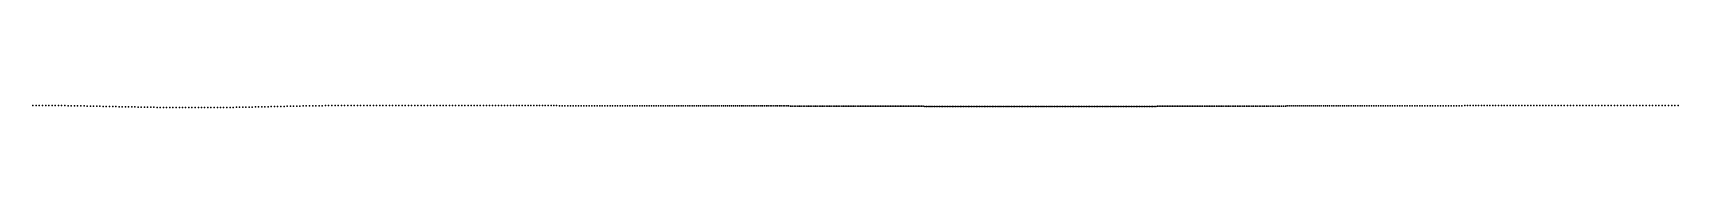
# Model space of a CAD drawing. Header units: metres. Extents: x 0 to 359, y 0 to 0.
import ezdxf

# ---------------------------------------------------------------- set-up
doc = ezdxf.new("R2010")
doc.units = ezdxf.units.M

msp = doc.modelspace()

# ---------------------------------------------------------------- linework, layer by layer
for p in [(0, 0.13), (0.7, 0.13), (1.4, 0.13), (2.1, 0.13), (2.79, 0.12), (3.49, 0.12), (4.19, 0.11), (4.89, 0.11), (5.59, 0.1), (6.28, 0.09), (6.98, 0.08), (7.68, 0.07), (8.38, 0.06), (9.07, 0.05), (9.77, 0.04), (10.47, 0.02), (11.16, 0.01), (59.01, 0.01), (59.71, 0.02), (60.41, 0.03), (61.1, 0.04), (61.8, 0.05), (62.5, 0.06), (63.2, 0.07), (63.89, 0.08), (64.59, 0.08), (65.29, 0.09), (65.99, 0.1), (66.68, 0.1), (67.38, 0.11), (68.08, 0.11), (68.78, 0.11), (69.48, 0.11), (70.17, 0.11), (70.87, 0.11), (71.57, 0.11), (72.27, 0.11), (72.97, 0.11), (73.66, 0.11), (74.36, 0.11), (75.06, 0.11), (75.76, 0.11), (76.45, 0.11), (77.15, 0.1), (77.85, 0.1), (78.54, 0.1), (79.24, 0.1), (79.93, 0.1), (80.63, 0.1), (81.32, 0.1), (82.01, 0.1), (82.71, 0.1), (83.4, 0.1), (84.09, 0.1), (84.78, 0.1), (85.47, 0.1), (86.16, 0.1), (86.85, 0.1), (87.54, 0.1), (88.22, 0.09), (88.91, 0.09), (89.59, 0.09), (90.28, 0.09), (90.96, 0.09), (91.64, 0.09), (92.32, 0.09), (93, 0.09), (93.68, 0.09), (94.35, 0.09), (95.03, 0.09), (95.7, 0.09), (96.37, 0.09), (97.04, 0.09), (97.71, 0.09), (98.38, 0.09), (99.04, 0.09), (99.71, 0.09), (100.37, 0.09), (101.03, 0.09), (101.68, 0.09), (102.34, 0.08), (102.99, 0.08), (103.64, 0.08), (104.29, 0.08), (104.94, 0.08), (105.59, 0.08), (106.23, 0.08), (106.87, 0.08), (107.51, 0.08), (108.14, 0.08), (108.78, 0.08), (109.41, 0.08), (110.04, 0.08), (110.66, 0.08), (111.29, 0.08), (111.91, 0.08), (112.53, 0.08), (113.15, 0.08), (113.76, 0.08), (114.37, 0.08), (114.98, 0.07), (115.59, 0.07), (116.19, 0.07), (116.79, 0.07), (117.39, 0.07), (117.99, 0.07), (118.58, 0.07), (119.17, 0.07), (119.76, 0.07), (120.34, 0.07), (120.92, 0.07), (121.5, 0.07), (122.08, 0.07), (122.65, 0.07), (123.22, 0.07), (123.79, 0.07), (124.36, 0.07), (124.92, 0.07), (125.48, 0.07), (126.04, 0.07), (126.59, 0.06), (127.15, 0.06), (127.7, 0.06), (128.24, 0.06), (128.79, 0.06), (129.33, 0.06), (129.87, 0.06), (130.4, 0.06), (130.94, 0.06), (131.47, 0.06), (132, 0.06), (132.52, 0.06), (133.05, 0.06), (133.57, 0.06), (134.08, 0.06), (134.6, 0.06), (135.11, 0.06), (135.62, 0.06), (136.13, 0.06), (136.64, 0.05), (137.14, 0.05), (137.64, 0.05), (138.14, 0.05), (138.64, 0.05), (139.13, 0.05), (139.62, 0.05), (140.11, 0.05), (140.6, 0.05), (141.08, 0.05), (141.57, 0.05), (142.05, 0.05), (142.52, 0.05), (143, 0.05), (143.48, 0.05), (143.95, 0.05), (144.42, 0.05), (144.89, 0.04), (145.35, 0.04), (145.82, 0.04), (146.28, 0.04), (146.74, 0.04), (147.2, 0.04), (147.65, 0.04), (148.11, 0.04), (148.56, 0.04), (149.01, 0.04), (149.46, 0.04), (149.91, 0.04), (150.35, 0.03), (150.8, 0.03), (151.24, 0.03), (151.68, 0.03), (152.12, 0.03), (152.56, 0.03), (152.99, 0.03), (153.43, 0.03), (153.86, 0.03), (154.29, 0.03), (154.72, 0.02), (155.15, 0.02), (155.57, 0.02), (156, 0.02), (156.42, 0.02), (156.85, 0.02), (157.27, 0.02), (157.69, 0.02), (158.11, 0.02), (158.53, 0.02), (158.94, 0.01), (159.36, 0.01), (159.77, 0.01), (160.18, 0.01), (160.6, 0.01), (161.01, 0.01), (161.41, 0.01), (161.82, 0.01), (162.23, 0.01), (162.64, 0.01), (163.04, 0.01), (163.44, 0.01), (163.85, 0.01), (164.25, 0.01), (164.65, 0.01), (165.05, 0.01), (165.45, 0), (165.84, 0), (166.24, 0), (166.63, 0), (167.03, 0), (271.45, 0), (271.87, 0), (272.28, 0), (272.7, 0), (273.12, 0), (273.54, 0), (273.96, 0.01), (274.38, 0.01), (274.81, 0.01), (275.23, 0.01), (275.66, 0.01), (276.09, 0.01), (276.52, 0.01), (276.95, 0.01), (277.39, 0.01), (277.82, 0.01), (278.26, 0.02), (278.7, 0.02), (279.14, 0.02), (279.58, 0.02), (280.03, 0.02), (280.48, 0.02), (280.92, 0.02), (281.37, 0.02), (281.83, 0.02), (282.28, 0.03), (282.74, 0.03), (283.2, 0.03), (283.66, 0.03), (284.12, 0.03), (284.59, 0.03), (285.05, 0.03), (285.52, 0.03), (285.99, 0.03), (286.47, 0.03), (286.94, 0.03), (287.42, 0.03), (287.9, 0.03), (288.38, 0.04), (288.87, 0.04), (289.35, 0.04), (289.84, 0.04), (290.33, 0.04), (290.83, 0.04), (291.32, 0.04), (291.82, 0.04), (292.32, 0.04), (292.83, 0.04), (293.33, 0.04), (293.84, 0.05), (294.35, 0.05), (294.87, 0.05), (295.38, 0.05), (295.9, 0.05), (296.42, 0.05), (296.95, 0.05), (297.47, 0.05), (298, 0.05), (298.53, 0.05), (299.07, 0.05), (299.6, 0.05), (300.14, 0.06), (300.69, 0.06), (301.23, 0.06), (301.78, 0.06), (302.33, 0.06), (302.88, 0.06), (303.44, 0.06), (303.99, 0.06), (304.56, 0.06), (305.12, 0.06), (305.69, 0.07), (306.25, 0.07), (306.83, 0.07), (307.4, 0.07), (307.98, 0.07), (308.56, 0.07), (309.14, 0.07), (309.73, 0.07), (310.32, 0.07), (310.91, 0.07), (311.5, 0.07), (312.1, 0.07), (312.69, 0.08), (313.3, 0.08), (313.9, 0.08), (314.51, 0.08), (315.12, 0.08), (315.73, 0.08), (316.34, 0.08), (316.96, 0.08), (317.58, 0.08), (318.2, 0.08), (318.82, 0.08), (319.45, 0.08), (320.08, 0.08), (320.71, 0.09), (321.34, 0.09), (321.98, 0.09), (322.62, 0.09), (323.26, 0.09), (323.9, 0.09), (324.54, 0.09), (325.19, 0.09), (325.84, 0.09), (326.49, 0.09), (327.14, 0.09), (327.8, 0.09), (328.45, 0.09), (329.11, 0.1), (329.77, 0.1), (330.43, 0.1), (331.1, 0.1), (331.76, 0.1), (332.43, 0.1), (333.1, 0.1), (333.77, 0.1), (334.45, 0.1), (335.12, 0.11), (335.79, 0.11), (336.47, 0.11), (337.15, 0.11), (337.83, 0.11), (338.51, 0.11), (339.19, 0.11), (339.88, 0.11), (340.56, 0.11), (341.25, 0.11), (341.93, 0.11), (342.62, 0.11), (343.31, 0.11), (344, 0.12), (344.69, 0.12), (345.38, 0.12), (346.07, 0.12), (346.76, 0.12), (347.46, 0.12), (348.15, 0.12), (348.85, 0.12), (349.54, 0.12), (350.24, 0.12), (350.93, 0.12), (351.63, 0.12), (352.32, 0.13), (353.02, 0.13), (353.72, 0.13), (354.42, 0.13), (355.11, 0.13), (355.81, 0.13), (356.51, 0.13), (357.21, 0.13), (357.9, 0.13), (358.6, 0.13), (359.3, 0.13), (11.86, 0), (12.56, -0.02), (13.25, -0.03), (13.95, -0.04), (14.64, -0.06), (15.34, -0.07), (16.03, -0.09), (16.73, -0.1), (17.42, -0.12), (18.12, -0.13), (18.81, -0.15), (19.51, -0.16), (20.2, -0.17), (20.9, -0.19), (21.59, -0.2), (22.28, -0.21), (22.98, -0.23), (23.67, -0.24), (24.36, -0.25), (25.05, -0.26), (25.75, -0.27), (26.44, -0.28), (27.13, -0.29), (27.82, -0.3), (28.52, -0.31), (29.21, -0.31), (29.9, -0.32), (30.59, -0.33), (31.28, -0.33), (31.98, -0.33), (32.67, -0.34), (33.36, -0.34), (34.05, -0.34), (34.74, -0.34), (35.44, -0.34), (36.13, -0.34), (36.82, -0.34), (37.51, -0.34), (38.2, -0.34), (38.89, -0.33), (39.59, -0.33), (40.28, -0.32), (40.97, -0.32), (41.66, -0.31), (42.35, -0.3), (43.05, -0.29), (43.74, -0.29), (44.43, -0.28), (45.12, -0.27), (45.82, -0.26), (46.51, -0.24), (47.2, -0.23), (47.9, -0.22), (48.59, -0.21), (49.28, -0.19), (49.98, -0.18), (50.67, -0.16), (51.36, -0.15), (52.06, -0.14), (52.75, -0.12), (53.45, -0.11), (54.14, -0.09), (54.84, -0.08), (55.53, -0.06), (56.23, -0.05), (56.92, -0.03), (57.62, -0.02), (58.32, -0.01), (167.42, 0), (167.82, 0), (168.21, 0), (168.6, 0), (168.99, 0), (169.38, 0), (169.77, -0.01), (170.15, -0.01), (170.54, -0.01), (170.93, -0.01), (171.31, -0.01), (171.69, -0.01), (172.08, -0.01), (172.46, -0.01), (172.84, -0.01), (173.22, -0.02), (173.6, -0.02), (173.98, -0.02), (174.36, -0.02), (174.74, -0.02), (175.12, -0.02), (175.5, -0.02), (175.87, -0.02), (176.25, -0.02), (176.63, -0.02), (177, -0.03), (177.37, -0.03), (177.75, -0.03), (178.12, -0.03), (178.49, -0.03), (178.87, -0.03), (179.24, -0.03), (179.61, -0.03), (179.98, -0.03), (180.35, -0.03), (180.72, -0.03), (181.09, -0.03), (181.46, -0.03), (181.82, -0.03), (182.19, -0.03), (182.56, -0.03), (182.92, -0.03), (183.29, -0.04), (183.66, -0.04), (184.02, -0.04), (184.38, -0.04), (184.75, -0.04), (185.11, -0.04), (185.48, -0.04), (185.84, -0.04), (186.2, -0.04), (186.56, -0.04), (186.92, -0.04), (187.29, -0.04), (187.65, -0.04), (188.01, -0.05), (188.37, -0.05), (188.73, -0.05), (189.09, -0.05), (189.45, -0.05), (189.8, -0.05), (190.16, -0.05), (190.52, -0.05), (190.88, -0.05), (191.24, -0.05), (191.59, -0.06), (191.95, -0.06), (192.31, -0.06), (192.66, -0.06), (193.02, -0.06), (193.38, -0.06), (193.73, -0.06), (194.09, -0.06), (194.44, -0.06), (194.8, -0.07), (195.15, -0.07), (195.5, -0.07), (195.86, -0.07), (196.21, -0.07), (196.57, -0.07), (196.92, -0.07), (197.27, -0.07), (197.63, -0.07), (197.98, -0.07), (198.33, -0.07), (198.68, -0.07), (199.04, -0.07), (199.39, -0.07), (199.74, -0.07), (200.09, -0.07), (200.44, -0.07), (200.8, -0.07), (201.15, -0.07), (201.5, -0.07), (201.85, -0.07), (202.2, -0.07), (202.55, -0.07), (202.9, -0.07), (203.25, -0.07), (203.6, -0.07), (203.95, -0.07), (204.3, -0.07), (204.65, -0.07), (205, -0.07), (205.35, -0.07), (205.7, -0.07), (206.05, -0.08), (206.4, -0.07), (206.75, -0.08), (207.1, -0.08), (207.45, -0.08), (207.79, -0.08), (208.14, -0.08), (208.49, -0.08), (208.84, -0.08), (209.19, -0.08), (209.54, -0.08), (209.89, -0.08), (210.23, -0.08), (210.58, -0.08), (210.93, -0.08), (211.28, -0.08), (211.63, -0.08), (211.97, -0.08), (212.32, -0.09), (212.67, -0.09), (213.02, -0.09), (213.37, -0.09), (213.71, -0.09), (214.06, -0.09), (214.41, -0.09), (214.76, -0.09), (215.11, -0.09), (215.45, -0.09), (215.8, -0.09), (216.15, -0.09), (216.5, -0.09), (216.84, -0.09), (217.19, -0.09), (217.54, -0.09), (217.89, -0.09), (218.23, -0.09), (218.58, -0.09), (218.93, -0.09), (219.28, -0.09), (219.63, -0.09), (219.97, -0.08), (220.32, -0.08), (220.67, -0.09), (221.02, -0.09), (221.36, -0.09), (221.71, -0.09), (222.06, -0.09), (222.41, -0.09), (222.76, -0.09), (223.1, -0.09), (223.45, -0.09), (223.8, -0.09), (224.15, -0.09), (224.5, -0.09), (224.85, -0.09), (225.19, -0.09), (225.54, -0.09), (225.89, -0.09), (226.24, -0.09), (226.59, -0.09), (226.94, -0.09), (227.29, -0.09), (227.64, -0.09), (227.98, -0.09), (228.33, -0.09), (228.68, -0.09), (229.03, -0.09), (229.38, -0.09), (229.73, -0.09), (230.08, -0.09), (230.43, -0.09), (230.78, -0.09), (231.13, -0.09), (231.48, -0.09), (231.83, -0.09), (232.18, -0.09), (232.53, -0.09), (232.88, -0.09), (233.23, -0.09), (233.58, -0.09), (233.93, -0.09), (234.29, -0.09), (234.64, -0.09), (234.99, -0.09), (235.34, -0.08), (235.69, -0.08), (236.04, -0.08), (236.39, -0.08), (236.75, -0.08), (237.1, -0.08), (237.45, -0.08), (237.8, -0.08), (238.16, -0.08), (238.51, -0.08), (238.86, -0.08), (239.22, -0.08), (239.57, -0.08), (239.93, -0.08), (240.28, -0.08), (240.63, -0.08), (240.99, -0.07), (241.34, -0.07), (241.7, -0.07), (242.06, -0.07), (242.41, -0.07), (242.77, -0.07), (243.12, -0.07), (243.48, -0.07), (243.84, -0.07), (244.19, -0.07), (244.55, -0.07), (244.91, -0.07), (245.27, -0.07), (245.63, -0.06), (245.99, -0.06), (246.34, -0.06), (246.7, -0.06), (247.06, -0.06), (247.42, -0.06), (247.78, -0.06), (248.15, -0.06), (248.51, -0.06), (248.87, -0.06), (249.23, -0.06), (249.59, -0.05), (249.96, -0.05), (250.32, -0.05), (250.69, -0.05), (251.05, -0.05), (251.42, -0.05), (251.78, -0.05), (252.15, -0.05), (252.52, -0.05), (252.88, -0.05), (253.25, -0.05), (253.62, -0.05), (253.99, -0.05), (254.36, -0.04), (254.73, -0.04), (255.1, -0.04), (255.47, -0.04), (255.84, -0.04), (256.21, -0.04), (256.59, -0.04), (256.96, -0.04), (257.34, -0.04), (257.71, -0.04), (258.09, -0.04), (258.47, -0.03), (258.84, -0.03), (259.22, -0.03), (259.6, -0.03), (259.98, -0.03), (260.36, -0.03), (260.75, -0.03), (261.13, -0.03), (261.51, -0.03), (261.9, -0.02), (262.28, -0.02), (262.67, -0.02), (263.06, -0.02), (263.45, -0.02), (263.84, -0.02), (264.23, -0.02), (264.62, -0.02), (265.01, -0.02), (265.4, -0.01), (265.8, -0.01), (266.2, -0.01), (266.59, -0.01), (266.99, -0.01), (267.39, -0.01), (267.79, -0.01), (268.19, -0.01), (268.6, -0.01), (269, -0.01), (269.41, 0), (269.81, 0), (270.22, 0), (270.63, 0), (271.04, 0)]:
    msp.add_point(p)

doc.saveas('drawing.dxf')
